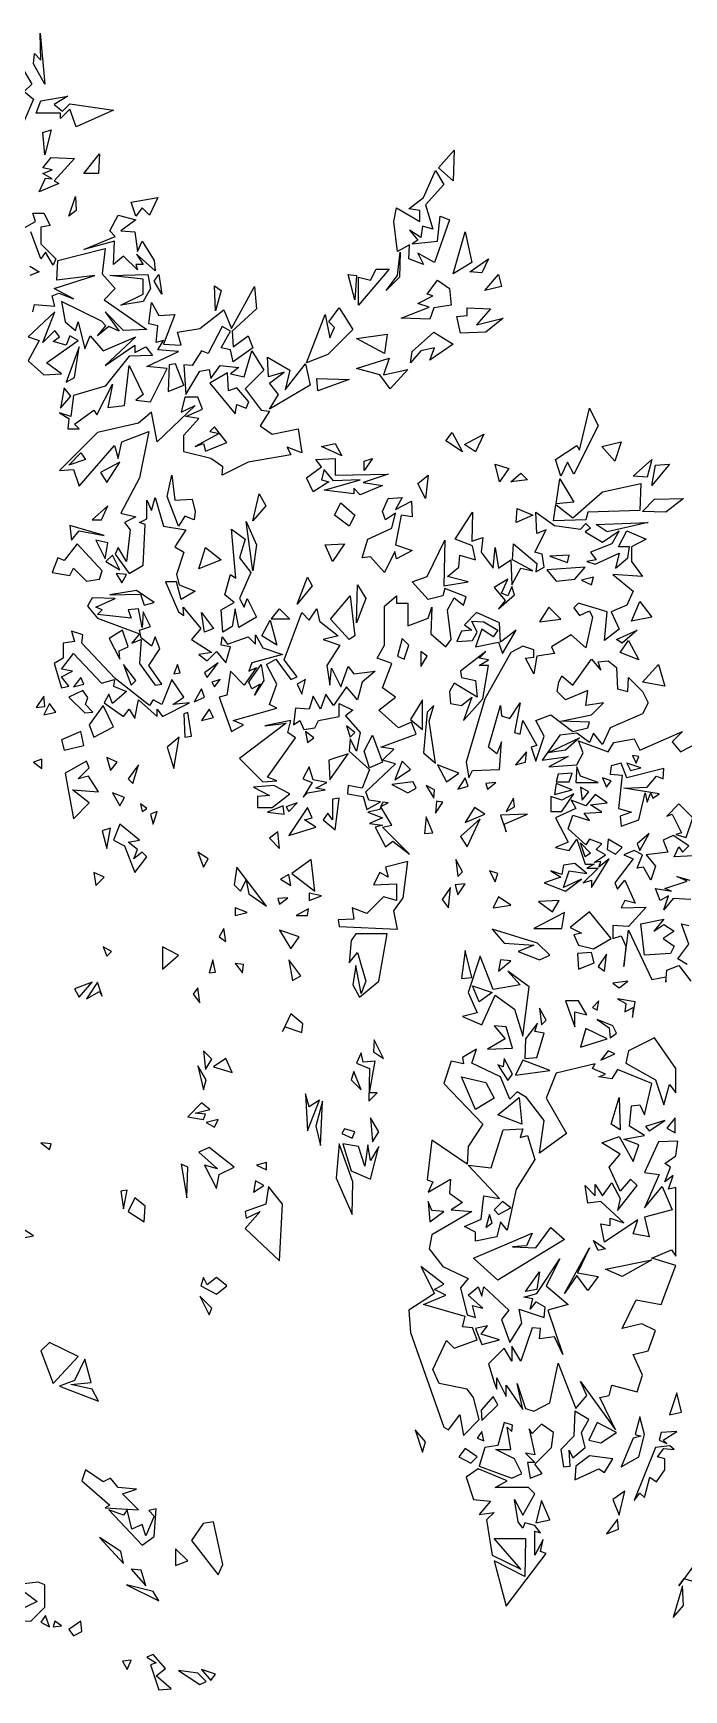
# Model space of a CAD drawing. Header units: millimetres. Extents: x -1920 to 1916, y -1858 to 1858.
# Drawn here: x -521 to 137, y 183 to 1858 of the extents above; entities that cross this region are included whole.
import ezdxf

# ---------------------------------------------------------------- set-up
doc = ezdxf.new("R2010")
doc.units = ezdxf.units.MM
doc.layers.add('ALMOND-DRAW-PROFILE', color=7, linetype='Continuous', lineweight=25)

msp = doc.modelspace()

# ---------------------------------------------------------------- linework, layer by layer
at = {"layer": 'ALMOND-DRAW-PROFILE'}
for points in [[(-509.7, 1806.2), (-521, 1826.9), (-520, 1837.2), (-513.5, 1830.6), (-514.4, 1857.8)], [(-543.5, 1738.6), (-556.6, 1761.1), (-532.2, 1768.7), (-547.3, 1772.4), (-532.2, 1798.7), (-533.2, 1824), (-522.8, 1806.2), (-530.4, 1798.7), (-521, 1791.2)], [(-477.8, 1763), (-484.4, 1780.9), (-493.7, 1771.5), (-493.7, 1777.1), (-518.2, 1777.1), (-513.5, 1789.3), (-486.2, 1794), (-500.3, 1785.6), (-491.9, 1779), (-484.4, 1786.5), (-440.2, 1779.9)], [(-509.7, 1734.9), (-511.6, 1757.4), (-503.1, 1760.2)], [(-515.3, 1697.3), (-508.8, 1711.4), (-502.2, 1710.5), (-511.6, 1716.1), (-502.2, 1719.8), (-511.6, 1721.7), (-503.1, 1732), (-479.7, 1731.1), (-500.3, 1708.6), (-495.6, 1705.8)], [(-470.3, 1716.1), (-454.3, 1735.8), (-455.3, 1716.1)], [(-96.7, 1708.6), (-111.7, 1721.7), (-95.7, 1739.6)], [(-126.7, 1624.1), (-141.7, 1629.7), (-140.8, 1643.8), (-153, 1637.2), (-156.8, 1667.3), (-153.9, 1681.4), (-130.5, 1667.3), (-130.5, 1678.5), (-141.7, 1680.4), (-126.7, 1691.7), (-114.5, 1718.9), (-106.1, 1704.8), (-124.8, 1684.2), (-117.3, 1659.8), (-127.7, 1662.6), (-129.5, 1651.3), (-140.8, 1658.8), (-132.4, 1648.5), (-138, 1644.7), (-112.6, 1647.6), (-109.8, 1672.9), (-100.4, 1669.2), (-115.5, 1626), (-132.4, 1635.4)], [(-485.3, 1672.9), (-478.7, 1692.6), (-477.8, 1678.5)], [(-417.7, 1672.9), (-422.4, 1687), (-395.2, 1691.7), (-403.6, 1673.8), (-411.1, 1681.4)], [(-415.8, 1618.5), (-429.9, 1632.5), (-440.2, 1624.1), (-439.3, 1647.6), (-470.3, 1639.1), (-438.4, 1652.3), (-444, 1657.9), (-435.6, 1673.8), (-417.7, 1669.2), (-432.7, 1657.9), (-418.7, 1657), (-415.8, 1637.2), (-411.1, 1647.6), (-398.9, 1627.9), (-398, 1617.5), (-416.8, 1634.4), (-410.2, 1624.1), (-417.7, 1624.1)], [(-96.7, 1614.7), (-84.5, 1657), (-77.9, 1626)], [(-164.3, 1597.8), (-153, 1612.8), (-150.2, 1636.3), (-151.1, 1611)], [(-79.8, 1616.6), (-61, 1629.7), (-67.6, 1615.6)], [(-432.7, 1582.8), (-410.2, 1594.1), (-410.2, 1609.1), (-444, 1612.8), (-405.5, 1613.8), (-402.7, 1599.7), (-410.2, 1586.5)], [(-391.4, 1594.1), (-398.9, 1607.2), (-394.2, 1613.8)], [(-196.2, 1588.4), (-202.8, 1613.8), (-194.3, 1612.8)], [(-192.4, 1582.8), (-192.4, 1611), (-180.2, 1608.1), (-174.6, 1619.4), (-161.5, 1619.4)], [(-149.3, 1569.7), (-121.1, 1580.9), (-132.4, 1584.7), (-117.3, 1592.2), (-123, 1594.1), (-112.6, 1608.1), (-100.4, 1599.7), (-98.6, 1582.8), (-116.4, 1580), (-120.2, 1568.7)], [(-64.8, 1597.8), (-50.7, 1613.8), (-47.9, 1601.6)], [(-337, 1577.2), (-337.9, 1602.5), (-331.4, 1597.8)], [(-510.6, 1512.4), (-492.8, 1513.3), (-507.8, 1524.6), (-475.9, 1547.1), (-484.4, 1551.8), (-488.1, 1542.4), (-501.3, 1546.2), (-494.7, 1550.9), (-499.4, 1557.4), (-511.6, 1545.2), (-499.4, 1576.2), (-526.6, 1550.9), (-515.3, 1547.1), (-526.6, 1526.5)], [(-245, 1524.6), (-226.2, 1573.4), (-221.5, 1549.9), (-216.8, 1560.3), (-222.5, 1565.9), (-212.1, 1580), (-198.1, 1558.4), (-223.4, 1533)], [(-89.2, 1554.6), (-92.9, 1571.5), (-82.6, 1572.5), (-82.6, 1580), (-59.1, 1579), (-73.2, 1563.1), (-46, 1569.7), (-63.8, 1555.6)], [(-166.1, 1534), (-194.3, 1549), (-163.3, 1553.7)], [(-139.9, 1524.6), (-138, 1535.9), (-116.4, 1555.6), (-96.7, 1543.4), (-120.2, 1527.4), (-115.5, 1539.6), (-129.5, 1536.8)], [(-488.1, 1504.9), (-479.7, 1509.6), (-475, 1540.6)], [(-282.5, 1477.7), (-273.2, 1492.7), (-282.5, 1503.9), (-267.5, 1515.2), (-283.5, 1510.5), (-284.4, 1530.2), (-261.9, 1517.1), (-266.6, 1497.4), (-245.9, 1523.7), (-241.2, 1502.1)], [(-160.5, 1498.3), (-170.8, 1512.4), (-194.3, 1519), (-161.5, 1529.3), (-167.1, 1512.4), (-142.7, 1518)], [(-384.9, 1495.5), (-368.9, 1502.1), (-377.4, 1523.7), (-383.9, 1522.7)], [(-317.3, 1473), (-315.4, 1482.4), (-306, 1478.6), (-303.2, 1485.2), (-315.4, 1499.3), (-323.8, 1496.4), (-324.8, 1514.3), (-342.6, 1503.9)], [(-233.7, 1496.4), (-234.7, 1508.6), (-201.8, 1507.7)], [(-493.7, 1478.6), (-483.4, 1490.8), (-490, 1499.3)], [(12.2, 1410.1), (6.6, 1427), (28.2, 1441.1), (31, 1436.4), (41.3, 1478.6), (49.8, 1460.8), (25.3, 1412), (18.8, 1424.2)], [(-347.3, 1435.4), (-325.7, 1443.9), (-337.9, 1459.8), (-342.6, 1455.1), (-333.2, 1453.3), (-357.6, 1440.1), (-349.2, 1442.9)], [(-209.3, 1430.7), (-230, 1440.1), (-215.9, 1442.9)], [(-87.3, 1434.5), (-104.2, 1445.7), (-97.6, 1454.2)], [(-74.2, 1434.5), (-85.4, 1442), (-65.7, 1452.3)], [(66.6, 1425.1), (53.5, 1440.1), (73.2, 1444.8)], [(-485.3, 1421.3), (-473.1, 1433.5), (-468.4, 1427)], [(-446.8, 1403.5), (-433.7, 1424.2), (-453.4, 1413.8)], [(-190.6, 1391.3), (-197.1, 1397.9), (-197.1, 1392.2), (-227.2, 1396), (-190.6, 1406.3), (-217.8, 1405.4), (-227.2, 1416.6), (-230, 1406.3), (-222.5, 1404.4), (-238.4, 1394.1), (-245, 1408.2), (-230, 1419.5), (-235.6, 1427), (-215.9, 1427.9), (-215.9, 1411), (-162.4, 1412), (-187.7, 1403.5), (-168, 1400.7)], [(-186.8, 1415.7), (-186.8, 1425.1), (-178.4, 1427.9)], [(85.4, 1410.1), (104.2, 1427), (99.5, 1409.1)], [(-374.5, 1359.4), (-385.8, 1389.4), (-381.1, 1411), (-378.3, 1385.7), (-360.5, 1386.6), (-357.6, 1374.4), (-358.6, 1366), (-368, 1369.7)], [(-124.8, 1387.5), (-132.4, 1402.6), (-122, 1411)], [(-49.8, 1404.4), (-54.4, 1422.3), (-40.4, 1417.6)], [(-38.5, 1404.4), (-28.2, 1412.9), (-21.6, 1406.3)], [(7.3, 1382), (11.3, 1407.3), (25.3, 1383.8)], [(104.2, 1400.7), (107.9, 1421.3), (122, 1422.3)], [(-299.4, 1365), (-292.9, 1392.2), (-286.3, 1380)], [(7.2, 1381.4), (24.4, 1367.8), (54.4, 1394.1), (92.9, 1402.6), (92, 1375.3), (39.4, 1373.5), (37.5, 1366), (4.7, 1365)], [(-461.8, 1366), (-452.4, 1366), (-445.9, 1380)], [(-201.8, 1359.4), (-216.8, 1370.7), (-210.3, 1382.9), (-196.2, 1370.7)], [(-166.1, 1312.5), (-180.2, 1328.4), (-188.7, 1327.5), (-183, 1346.2), (-158.6, 1357.5), (-154.9, 1372.5), (-165.2, 1366), (-168, 1374.4), (-162.4, 1387.5), (-148.3, 1388.5), (-154.9, 1376.3), (-138.9, 1384.7), (-138, 1368.8), (-149.3, 1370.7), (-154.9, 1340.6), (-138, 1335), (-153.9, 1326.5), (-155.8, 1334)], [(-32.9, 1363.1), (-31.9, 1377.2), (-16, 1370.7)], [(94.8, 1374.4), (107, 1386.6), (136.1, 1387.5), (118.3, 1373.5)], [(-482.5, 1345.3), (-475, 1354.7), (-449.6, 1350), (-484.4, 1360.3)], [(-329.5, 1252.4), (-331.4, 1274.9), (-318.2, 1282.4), (-327.6, 1289.9), (-322, 1310.6), (-316.3, 1306.8), (-321, 1356.6), (-307, 1346.2), (-312.6, 1327.5), (-301.3, 1312.5), (-312.6, 1286.2), (-307.9, 1277.7), (-305.1, 1286.2), (-295.7, 1267.4), (-313.5, 1257.1), (-317.3, 1275.8), (-320.1, 1258)], [(-299.4, 1314.3), (-306, 1364.1), (-295.7, 1340.6)], [(59.1, 1353.8), (47.9, 1361.3), (100.4, 1363.1)], [(-467.5, 1304), (-454.3, 1305.9), (-451.5, 1314.3), (-476.9, 1341.6), (-490, 1324.7), (-496.6, 1327.5), (-502.2, 1312.5), (-484.4, 1309.6), (-480.6, 1317.1)], [(-448.7, 1326.5), (-445.9, 1342.5), (-458.1, 1345.3)], [(-218.7, 1323.7), (-226.2, 1340.6), (-206.5, 1341.6)], [(-433.7, 1315.3), (-441.2, 1330.3), (-447.8, 1323.7)], [(-353.9, 1316.2), (-347.3, 1337.8), (-331.4, 1325.6)], [(18.8, 1322.8), (20.7, 1330.3), (0.9, 1329.3)], [(-431.8, 1302.1), (-427.1, 1310.6), (-437.4, 1311.5)], [(-254.4, 1280.5), (-244.1, 1307.8), (-239.4, 1299.3)], [(7.5, 1304), (26.3, 1305.9), (36.6, 1318.1), (-1.9, 1315.3)], [(43.2, 1300.2), (45.1, 1307.8), (32.9, 1304.9)], [(-409.3, 1279.6), (-398.9, 1282.4), (-416.8, 1294.6), (-444, 1289.9), (-413, 1290.9)], [(-194.3, 1261.8), (-193.4, 1300.2), (-184.9, 1286.2)], [(-50.7, 1275.8), (-34.7, 1289.9), (-37.5, 1298.4), (-41.3, 1289), (-47.9, 1291.8), (-41.3, 1305.9), (-55.4, 1297.4), (-44.1, 1284.3)], [(-398, 1198.9), (-391.4, 1199.8), (-404.6, 1218.6), (-393.3, 1235.5), (-398, 1247.7), (-401.8, 1238.3), (-412.1, 1246.7), (-414, 1254.3), (-402.7, 1258), (-410.2, 1273), (-411.1, 1257.1), (-414.9, 1275.8), (-425.2, 1274.9), (-422.4, 1266.5), (-456.2, 1270.2), (-451.5, 1274.9), (-458.1, 1277.7), (-438.4, 1286.2), (-461.8, 1287.1), (-466.5, 1278.7), (-456.2, 1266.5), (-414, 1250.5), (-421.5, 1241.1), (-412.1, 1244.9), (-414, 1220.5)], [(-280.7, 1265.5), (-272.2, 1275.8), (-261.9, 1265.5)], [(-201.8, 1244.9), (-220.6, 1265.5), (-200.9, 1289), (-196.2, 1248.6)], [(-9.4, 1262.7), (12.2, 1265.5), (0, 1277.7)], [(83.5, 1263.6), (92, 1283.4), (104.2, 1267.4)], [(-348.3, 1252.4), (-351.1, 1272.1), (-338.9, 1256.1)], [(-275, 1239.2), (-290.1, 1248.6), (-281.6, 1264.6)], [(-46.9, 1230.8), (-32.9, 1254.3), (-48.8, 1242.1), (-49.8, 1261.8), (-73.2, 1272.1), (-85.4, 1259.9), (-77.9, 1254.3), (-88.2, 1253.3), (-92.9, 1243), (-77, 1243.9), (-72.3, 1252.4), (-77.9, 1263.6), (-65.7, 1262.7), (-51.6, 1254.3), (-56.3, 1247.7), (-67.6, 1255.2), (-74.2, 1237.4), (-50.7, 1242.1)], [(-418.7, 1165.1), (-414.9, 1183.9), (-396.1, 1167), (-396.1, 1174.5), (-390.5, 1167), (-363.3, 1181), (-380.2, 1179.2), (-368.9, 1186.7), (-381.1, 1204.5), (-391.4, 1179.2), (-399.9, 1183.9), (-403.6, 1178.2), (-438.4, 1205.4), (-472.2, 1241.1), (-471.2, 1249.6), (-482.5, 1253.3), (-479.7, 1243), (-490.9, 1241.1), (-490.9, 1226.1), (-500.3, 1220.5), (-492.8, 1196.1), (-485.3, 1197.9), (-492.8, 1207.3), (-481.5, 1213), (-492.8, 1214.8), (-480.6, 1230.8), (-452.4, 1200.7), (-439.3, 1204.5), (-440.2, 1197.9), (-427.1, 1192.3), (-441.2, 1180.1), (-444.9, 1189.5), (-449.6, 1181), (-429.9, 1167), (-424.3, 1174.5)], [(-444.6, 1246), (-433.7, 1225.2), (-434.6, 1233.6), (-425.2, 1237.4), (-430.9, 1254.3)], [(-146.4, 1225.2), (-141.7, 1239.2), (-148.3, 1245.8), (-153, 1228)], [(74.2, 1241.1), (68.5, 1244.9), (89.2, 1254.3)], [(91.1, 1224.2), (72.3, 1231.7), (80.7, 1243.9)], [(-129.5, 1217.6), (-123, 1228), (-129.5, 1232.7)], [(-86.4, 1163.2), (-66.6, 1184.8), (-61, 1218.6), (-70.4, 1218.6), (-61, 1224.2), (-70.4, 1226.1), (-63.8, 1232.7), (-89.2, 1213), (-88.2, 1206.4), (-74.2, 1203.6), (-72.3, 1186.7), (-95.7, 1200.7), (-100.4, 1192.3), (-99.5, 1180.1), (-88.2, 1178.2), (-77.9, 1186.7)], [(-480.6, 1197), (-470.3, 1199.8), (-473.1, 1206.4)], [(-422.4, 1198.9), (-417.7, 1203.6), (-429.9, 1219.5)], [(-379.2, 1210.1), (-372.7, 1211.1), (-375.5, 1219.5)], [(-345.4, 1206.4), (-334.2, 1221.4), (-348.3, 1211.1)], [(-297.6, 1188.5), (-291.9, 1199.8), (-300.4, 1195.1), (-303.2, 1201.7), (-291, 1219.5), (-288.2, 1203.6)], [(117.3, 1197.9), (94.8, 1201.7), (110.8, 1219.5)], [(-469.3, 1170.7), (-460.9, 1171.6), (-468.4, 1179.2), (-466, 1186.3), (-471.2, 1193.2), (-485.3, 1186.7)], [(-358.6, 1182), (-348.3, 1186.7), (-351.1, 1195.1)], [(-337.9, 1197), (-332.3, 1204.5), (-340.7, 1201.7)], [(-249.7, 1189.5), (-245.9, 1204.5), (-254.4, 1199.8)], [(-518.2, 1176.3), (-509.7, 1177.3), (-510.6, 1187.6)], [(-510.6, 1168.8), (-498.4, 1171.6), (-505, 1180.1)], [(-460, 1146.3), (-440.2, 1156.6), (-450.6, 1178.2), (-464.7, 1158.5)], [(-351.1, 1163.2), (-338.9, 1166), (-343.6, 1174.5)], [(-127.7, 1153.8), (-127.7, 1183.9), (-139.9, 1164.1)], [(-114.5, 1120), (-121.1, 1162.3), (-116.4, 1178.2), (-123, 1171.6), (-126.7, 1130.3)], [(-368, 1146.3), (-361.4, 1147.2), (-365.1, 1171.1), (-368.9, 1169.8)], [(-289.1, 1101.2), (-275, 1102.2), (-284.4, 1105.9), (-256.3, 1145.4), (-263.8, 1151), (-261, 1163.2), (-287.2, 1157.6), (-265.6, 1160.4), (-312.6, 1124.7)], [(-200.9, 1146.3), (-196.2, 1151), (-204.6, 1157.6)], [(-490, 1133.2), (-470.3, 1137.9), (-473.1, 1151.9), (-492.8, 1143.5)], [(-379.2, 1114.4), (-373.6, 1146.3), (-385.8, 1136)], [(-244.1, 1140.7), (-237.5, 1145.4), (-245.9, 1151.9)], [(-181.2, 1115.3), (-186.8, 1132.2), (-178.4, 1148.2), (-168, 1121)], [(-0.9, 1130.3), (31, 1145.4), (16.9, 1133.2)], [(-512.5, 1114.4), (-512.5, 1123.8), (-521, 1121)], [(-443.1, 1112.5), (-436.5, 1121), (-446.8, 1125.7)], [(-221.5, 1103.1), (-202.8, 1129.4), (-222.5, 1122.8)], [(-33.8, 1118.1), (-23.5, 1121), (-22.5, 1131.3)], [(88.2, 1120), (91.1, 1126.6), (84.5, 1127.5)], [(-480.6, 1063.7), (-464.7, 1079.7), (-481.5, 1092.8), (-455.3, 1090.9), (-465.6, 1106.9), (-475.9, 1104.1), (-464.7, 1115.3), (-467.5, 1121.9), (-489.1, 1109.7)], [(-420.5, 1099.4), (-414.9, 1118.1), (-425.2, 1104.1)], [(-248.5, 1085.5), (-244.1, 1090), (-226.2, 1092.8), (-235.6, 1094.7), (-224.3, 1100.3), (-238.4, 1103.1), (-242.2, 1116.3), (-248.8, 1104.1), (-239.4, 1100.3)], [(-155.8, 1103.1), (-139.9, 1113.5), (-148.3, 1121.9)], [(-103.3, 1101.2), (-91.1, 1109.7), (-112.6, 1118.1)], [(7.5, 1101.2), (20.7, 1101.2), (23.5, 1109.7), (9.4, 1108.8)], [(27.2, 1100.3), (49.8, 1100.3), (31.9, 1106.9), (28.2, 1116.3)], [(73.2, 1056.2), (91.1, 1062.8), (97.6, 1090), (99.5, 1080.6), (103.3, 1090), (105.1, 1084.4), (111.7, 1089), (76, 1094.7), (99.5, 1095.6), (108.9, 1106.9), (115.5, 1104.1), (116.4, 1114.4), (78.8, 1105), (73.2, 1120), (62.9, 1117.2), (62, 1108.8), (74.2, 1107.8), (70.4, 1074), (83.5, 1070.3), (72.3, 1066.5)], [(82.6, 1112.5), (92.9, 1115.3), (78.8, 1120)], [(-433.7, 1076.8), (-429, 1085.3), (-441.2, 1090)], [(-294.7, 1075), (-279.7, 1075), (-261.9, 1089), (-277.9, 1097.5), (-298.5, 1095.6), (-282.5, 1087.2), (-294.7, 1086.2)], [(-142.7, 1090), (-134.2, 1094.7), (-137, 1101.2), (-158.6, 1098.4)], [(-116.4, 1084.4), (-115.5, 1092.8), (-123.9, 1097.5)], [(-92, 1093.7), (-81.7, 1096.6), (-84.5, 1105)], [(-62, 1093.7), (-53.5, 1100.3), (-63.8, 1099.4)], [(1.9, 1071.2), (13.1, 1071.2), (25.3, 1089), (13.1, 1082.5), (1.9, 1086.2)], [(5.6, 1088.1), (23.5, 1092.8), (7.5, 1099.4)], [(33.8, 1082.5), (40.4, 1090.9), (31.9, 1095.6)], [(58.2, 1095.6), (62.9, 1102.2), (54.4, 1105)], [(-411.1, 1071.2), (-406.5, 1074), (-413, 1078.7)], [(-284.4, 1070.3), (-267.5, 1068.4), (-268.5, 1076.8)], [(-262.8, 1071.2), (-254.4, 1079.7), (-265.6, 1075.9)], [(-262.8, 1046.8), (-235.6, 1055.3), (-246.9, 1062.8), (-239.4, 1064.6), (-244.1, 1075)], [(-215.9, 1052.4), (-212.1, 1084.4), (-218.7, 1083.4), (-218.7, 1062.8), (-223.4, 1069.3), (-228.1, 1062.8)], [(-169.8, 1075.7), (-170.8, 1073.1), (-183, 1070.3), (-168, 1064.6), (-181.2, 1059), (-168, 1057.1), (-175.5, 1055.3), (-165.2, 1035.5), (-157.7, 1041.2), (-140.8, 1028), (-168, 1055.3), (-158.6, 1057.1)], [(-167.9, 1080.4), (-169.7, 1076), (-162.4, 1079.7)], [(-114.5, 1069.3), (-107, 1080.6), (-113.6, 1081.5)], [(-84.5, 1059.9), (-64.8, 1068.4), (-75.1, 1075)], [(-43.2, 1071.2), (-34.7, 1075.9), (-35.7, 1084.4)], [(43.2, 994.2), (61, 1023.3), (50.7, 1014.9), (52.6, 1020.5), (46, 1019.6), (57.3, 1027.1), (47.9, 1032.7), (53.5, 1038.4), (41.3, 1043), (37.5, 1037.4), (19.7, 1053.4), (24.4, 1067.5), (41.3, 1061.8), (35.7, 1069.3), (53.5, 1070.3), (42.2, 1077.8), (59.1, 1079.7), (46.9, 1088.1), (37.5, 1076.8), (22.5, 1082.5), (27.2, 1074), (6.6, 1064.6), (19.7, 1040.2), (6.6, 1034.6), (20.7, 1031.8), (28.2, 1043), (36.6, 1017.7), (46, 1017.7), (38.5, 1013.9), (49.8, 1013.9), (34.7, 998.9), (43.2, 1001.7)], [(138.9, 1044.9), (145.5, 1064.6), (131.4, 1078.7), (119.2, 1066.5), (124.8, 1068.4), (134.2, 1049.6), (128.6, 1047.7)], [(-418.7, 1009.3), (-406.5, 1025.2), (-411.1, 1029.9), (-419.6, 1023.3), (-415.8, 1032.7), (-425.2, 1040.2), (-414, 1042.1), (-433.7, 1058.1), (-440.2, 1042.1), (-429, 1036.5)], [(-399.9, 1058.1), (-396.1, 1071.2), (-402.7, 1068.4)], [(-125.8, 1048.7), (-117.3, 1049.6), (-123.9, 1065.6)], [(-82.6, 1035.5), (-69.5, 1063.7), (-89.2, 1045.9)], [(-43.2, 1050.6), (-45.1, 1058.1), (-21.6, 1068.4), (-48.8, 1067.5)], [(-446.8, 1033.7), (-443.1, 1054.3), (-451.5, 1051.5)], [(-272.2, 1033.7), (-274.1, 1050.6), (-282.5, 1044)], [(36.6, 1025.2), (31.9, 1039.3), (42.2, 1029)], [(67.6, 1028), (74.2, 1034.6), (60.1, 1043), (59.1, 1032.7)], [(92, 1031.8), (101.4, 1048.7), (89.2, 1038.4)], [(-349.2, 1014.9), (-344.5, 1023.3), (-354.8, 1029.9)], [(-236.5, 990.5), (-240.3, 1022.4), (-260, 1008.3)], [(-92, 1005.5), (-87.3, 1010.2), (-93.9, 1022.4)], [(-458.1, 996.1), (-449.6, 1004.6), (-460, 1009.3)], [(-285.4, 975.5), (-315.4, 1014.9), (-318.2, 997.1), (-311.6, 990.5), (-306, 1001.7), (-303.2, 987.7)], [(-261, 996.1), (-262.8, 1007.4), (-271.3, 1002.7)], [(-212.1, 954.8), (-153, 952), (-156.8, 970.8), (-147.4, 983.9), (-142.7, 1020.5), (-165.2, 1014.9), (-162.4, 1004.6), (-170.8, 1009.3), (-177.4, 997.1), (-153.9, 998), (-153.9, 981.1), (-167.1, 984.9), (-184, 968), (-199, 973.6), (-197.1, 962.3), (-213.1, 961.4)], [(-54.4, 999.9), (-51.6, 1008.3), (-60.1, 1011.1)], [(16.9, 990.5), (32.9, 1002.7), (15, 994.2), (20.7, 1011.1), (38.5, 1008.3), (26.3, 1018.6), (15, 1016.8), (13.1, 1007.4), (1.9, 1011.1), (12.2, 1004.6), (-4.7, 998.9)], [(-242.2, 981.1), (-230, 985.8), (-242.2, 988.6)], [(-101.4, 973.6), (-99.5, 994.2), (-107.9, 982)], [(-92, 986.7), (-84.5, 998), (-94.8, 997.1)], [(-317.3, 966.1), (-305.1, 968.9), (-317.3, 973.6)], [(-272.2, 977.3), (-263.8, 983.9), (-274.1, 983)], [(-255.3, 966.1), (-244.1, 966.1), (-243.1, 972.6)], [(-56.3, 973.6), (-38.5, 976.4), (-50.7, 984.9)], [(3.8, 969.8), (10.5, 981.1), (-10.3, 980.2)], [(-15, 952.9), (13.1, 952.9), (16, 968.9)], [(45.1, 932.3), (62.9, 942.6), (41.3, 969.8), (21.6, 953.9), (32.9, 948.2), (25.3, 946.4), (30, 936)], [(96.7, 925.7), (92.9, 957.6), (116.4, 962.3), (106.1, 950.1), (116.4, 956.7), (126.7, 950.1), (115.5, 942.6), (126.7, 935.1), (123, 927.6)], [(-326.7, 939.8), (-328.5, 952.9), (-333.2, 944.5)], [(-261, 932.3), (-252.5, 944.5), (-272.2, 951.1)], [(-191.5, 883.5), (-171.8, 899.4), (-163.3, 947.3), (-195.2, 947.3), (-199.9, 940.7), (-201.8, 918.2), (-193.4, 928.5), (-184.9, 899.4), (-189.6, 887.2), (-195.2, 915.4), (-198.1, 895.7)], [(-9.4, 921), (0.9, 925.7), (-11.3, 937.9), (-57.3, 952), (-45.1, 937.9), (-15, 936), (-31, 929.5)], [(-446.8, 924.8), (-442.1, 929.5), (-450.6, 934.2)], [(-390.5, 911.6), (-374.5, 925.7), (-390.5, 934.2)], [(-88.2, 902.2), (-77.9, 903.2), (-84.5, 930.4)], [(-26.3, 844), (-19.7, 893.8), (-41.3, 909.8), (-29.1, 895.7), (-56.3, 891), (-69.5, 924.8), (-81.7, 888.2), (-72.3, 867.5), (-87.3, 863.8), (-67.6, 855.3), (-54.4, 885.3), (-34.7, 871.3)], [(30, 911.6), (46, 918.2), (43.2, 928.5), (29.1, 927.6)], [(56.3, 909.8), (58.2, 926.7), (49.8, 914.4)], [(-343.6, 907.9), (-337, 908.8), (-339.8, 921)], [(-309.8, 907.9), (-308.8, 916.3), (-317.3, 917.3)], [(-259.1, 900.4), (-250.6, 905.1), (-262.8, 921)], [(-50.7, 909.8), (-38.5, 920.1), (-48.8, 921)], [(-475, 883.5), (-461.8, 898.5), (-479.7, 891.9)], [(-467.5, 881.6), (-454.3, 889.1), (-451.5, 884.4), (-456.2, 898.5)], [(-352.9, 877.8), (-354.8, 892.9), (-359.5, 886.3)], [(-70.4, 878.8), (-77, 894.7), (-57.3, 888.2)], [(71.3, 892.9), (79.8, 899.4), (64.8, 897.6)], [(-7.5, 855.3), (-2.8, 860), (-9.4, 872.2)], [(26.3, 853.4), (26.3, 868.5), (38.5, 865.6), (30, 879.7), (16.9, 879.7)], [(48.8, 870.3), (50.7, 879.7), (44.1, 873.1)], [(84.5, 862.8), (87.3, 878.8), (69.5, 881.6), (77.9, 876.9), (77, 868.5), (85.4, 873.1)], [(-266.6, 853.4), (-249.7, 847.8), (-248.8, 856.3), (-261, 866.6), (-269.4, 848.7)], [(-62, 830.9), (-36.6, 831.8), (-43.2, 853.4), (-55.4, 854.4), (-44.1, 841.2)], [(-24.4, 821.5), (-12.2, 822.5), (-4.7, 846.9), (-14.1, 848.7), (-11.3, 857.2), (-23.5, 841.2)], [(62, 842.2), (68.5, 846.9), (64.8, 854.4), (48.8, 860.9), (61, 852.5)], [(-167.1, 821.5), (-176.5, 840.3), (-177.4, 828.1)], [(31.9, 832.8), (59.1, 841.2), (37.5, 851.6)], [(116.4, 774.6), (122, 795.2), (128.6, 786.8), (128.6, 811.2), (107, 842.2), (80.7, 829), (77.9, 816.8), (107.9, 799.9)], [(-347.3, 810.3), (-340.7, 820.6), (-349.2, 829)], [(-338.9, 813.1), (-320.1, 807.4), (-326.7, 821.5)], [(-182.1, 778.3), (-173.7, 786.8), (-181.2, 786.8), (-175.5, 818.7), (-187.7, 817.8), (-189.6, 827.2), (-194.3, 816.8), (-181.2, 811.2)], [(67.6, 446), (51.6, 478.9), (61, 480.8), (63.8, 491.1), (89.2, 484.5), (94.8, 501.4), (85.4, 522.1), (100.4, 525.8), (107.9, 546.5), (93.9, 553.1), (74.2, 548.4), (88.2, 577.5), (113.6, 572.8), (128.6, 612.2), (104.2, 619.7), (123.9, 628.1), (128.6, 621.6), (128.6, 691), (121.1, 689.2), (125.8, 703.2), (117.3, 696.7), (123, 711.7), (117.3, 715.4), (128.6, 723), (130.5, 738), (110.8, 737), (96.7, 706.1), (111.7, 704.2), (96.7, 670.4), (114.5, 692), (124.8, 668.5), (96.7, 661), (101.4, 641.3), (85.4, 644.1), (90.1, 658.2), (56.3, 635.7), (52.6, 654.4), (62, 652.6), (62, 660.1), (76, 655.4), (52.6, 677), (39.4, 675.1), (36.6, 692.9), (46.9, 682.6), (46.9, 693.9), (54.4, 682.6), (63.8, 695.7), (72.3, 679.8), (69.5, 667.6), (89.2, 692.9), (82.6, 699.5), (72.3, 687.3), (61, 711.7), (72.3, 724.8), (53.5, 736.1), (71.3, 742.7), (85.4, 717.3), (91.1, 734.2), (76, 739.9), (96.7, 743.6), (81.7, 753), (83.5, 773.6), (92, 774.6), (96.7, 764.3), (104.2, 796.2), (69.5, 810.3), (63.8, 800.9), (50.7, 802.7), (57.3, 805.6), (44.1, 811.2), (46.9, 815.9), (7.5, 806.5), (-2.8, 781.2), (17.8, 745.5), (-9.4, 725.8), (-4.7, 758.6), (-22.5, 782.1), (-31.9, 787.7), (-39.4, 780.2), (-48.8, 802.7), (-77.9, 816.8), (-73.2, 830.9), (-87.3, 822.5), (-86.4, 815.9), (-98.6, 818.7), (-106.1, 796.2), (-66.6, 754.9), (-81.7, 732.3), (-82.6, 714.5), (-118.3, 738.9), (-123, 698.6), (-117.3, 696.7), (-122, 686.3), (-99.5, 699.5), (-100.4, 685.4), (-87.3, 676), (-98.6, 668.5), (-77.9, 666.6), (-118.3, 643.2), (-121.1, 629.1), (-107, 611.3), (-81.7, 599), (-89.2, 589.7), (-82.6, 562.4), (-74.2, 559.6), (-77, 571.8), (-66.6, 569), (-81.7, 582.2), (-71.3, 590.6), (-67.6, 581.2), (-65.7, 590.6), (-40.4, 567.1), (-47.9, 557.7), (-39.4, 534.3), (-27.2, 554), (-30, 568.1), (-4.7, 559.6), (-3.8, 570), (-13.1, 575.6), (-18.8, 568.1), (-16, 578.4), (-25.3, 580.3), (-12.2, 584), (11.3, 618.8), (-2.8, 591.5), (19.7, 572.8), (-0.9, 567.1), (14.1, 522.1), (5.6, 539.9), (-9.4, 538), (-8.4, 548.4), (-16.9, 549.3), (-28.2, 515.5), (-37.5, 530.5), (-37.5, 515.5), (-45.1, 528.6), (-61, 512.7), (-55.4, 493.9), (-52.6, 487.3), (-52.6, 498.6), (-43.2, 479.8), (-43.2, 491.1), (-26.3, 466.7), (-31.9, 493), (-23.5, 467.6), (-15, 464.8), (0.9, 473.3), (9.4, 513.6), (27.2, 467.6), (38.5, 480.8), (31.9, 494.9)], [(-41.3, 799), (-36.6, 805.6), (-45.1, 821.5), (-46, 813.1), (-51.6, 814.9)], [(52.6, 819.6), (66.6, 826.2), (60.1, 829)], [(-349.2, 789.6), (-346.4, 799.9), (-354.8, 814)], [(-189.6, 789.6), (-197.1, 808.4), (-199.9, 799.9)], [(-33.8, 804.6), (0.9, 809.3), (-26.3, 819.6)], [(-74.2, 769.9), (-88.2, 802.7), (-63.8, 797.1), (-55.4, 781.2)], [(-349.2, 759.6), (-347.3, 765.2), (-357.6, 766.1), (-342.6, 769.9), (-351.1, 776.5), (-365.1, 762.4)], [(-244.1, 748.3), (-231.9, 779.3), (-242.2, 772.7), (-245.9, 785.8)], [(-230.9, 733.3), (-229, 778.3), (-235.6, 753)], [(-27.2, 754.9), (-51.6, 764.3), (-30, 782.1)], [(72.3, 749.2), (62.9, 754.9), (71.3, 782.1)], [(-337.9, 752.1), (-334.2, 759.6), (-346.4, 756.7)], [(-178.4, 737), (-171.8, 747.4), (-180.2, 761.4)], [(97.9, 752.7), (101.4, 748.3), (117.3, 758.6)], [(127.7, 746.4), (127.7, 761.4), (119.2, 751.1)], [(-199, 740.8), (-196.2, 747.4), (-206.5, 750.2), (-209.3, 745.5)], [(-74.2, 636.6), (-74.2, 646), (-85.4, 651.6), (-68.5, 659.1), (-65.7, 682.6), (-49.8, 679.8), (-81.7, 713.6), (-58.2, 710.8), (-46, 749.2), (-26.3, 750.2), (-29.1, 741.7), (-21.6, 743.6), (-14.1, 719.2), (-32.9, 689.2), (-42.2, 647.9), (-48.8, 656.3), (-52.6, 641.3)], [(-505, 729.5), (-503.1, 735.2), (-513.5, 736.1)], [(-336.1, 690.1), (-333.2, 704.2), (-318.2, 711.7), (-343.6, 731.4), (-353.9, 726.7), (-335.1, 709.8), (-348.3, 713.6)], [(-199, 663.8), (-198.1, 696.7), (-212.1, 735.2), (-215, 700.4)], [(-180.2, 699.5), (-171.8, 732.3), (-180.2, 718.3), (-183, 734.2), (-185.9, 712.6), (-192.4, 732.3), (-208.4, 735.2), (-199.9, 707.9)], [(-366.1, 680.7), (-365.1, 711.7), (-371.7, 714.5)], [(-285.4, 708.9), (-285.4, 716.4), (-295.7, 713.6)], [(-429.9, 669.5), (-426.2, 688.2), (-432.7, 687.3)], [(-272.2, 616.9), (-269.4, 674.1), (-283.5, 692), (-286.3, 674.1), (-307, 666.6), (-306, 660.1), (-291.9, 666.6), (-307, 649.7)], [(-298.5, 686.3), (-288.2, 692.9), (-296.6, 697.6)], [(-409.3, 656.3), (-408.3, 672.3), (-418.7, 680.7), (-425.2, 666.6)], [(-120.2, 656.3), (-106.1, 666.6), (-118.3, 667.6), (-122, 677)], [(-50.7, 663.8), (-38.5, 670.4), (-46.9, 677), (-55.4, 668.5)], [(-535.1, 639.4), (-521, 642.2), (-551.9, 661.9), (-532.2, 646), (-539.7, 646)], [(-63.8, 650.7), (-57.3, 655.4), (-60.1, 663.8)], [(-51.6, 597.2), (-76, 619.7), (-16.9, 645), (-22.5, 631.9), (-36.6, 631), (-13.1, 630), (1.9, 650.7), (16, 638.5)], [(49.8, 627.2), (45.1, 637.5), (57.3, 629.1)], [(16, 584), (41.3, 630), (29.1, 604.7), (49.8, 600.9), (39.4, 586.8), (28.2, 601.9)], [(-86.4, 440.4), (-70.4, 456.4), (-76, 478.9), (-82.6, 487.3), (-110.8, 493), (-117.3, 507.1), (-103.3, 536.2), (-95.7, 528.6), (-72.3, 537.1), (-77, 549.3), (-87.3, 550.2), (-84.5, 560.6), (-126.7, 572.8), (-104.2, 582.2), (-115.5, 587.8), (-106.1, 593.4), (-129.5, 611.3), (-115.5, 584), (-141.7, 567.1), (-139.9, 544.6), (-106.1, 448.9), (-101.4, 446), (-90.1, 461.1)], [(-23.5, 585.9), (-9.4, 605.6), (-12.2, 587.8)], [(74.2, 600.9), (57.3, 608.4), (104.2, 617.8)], [(-336.1, 583.1), (-325.7, 591.5), (-336.1, 600), (-345.4, 592.5), (-349.2, 600), (-352, 591.5)], [(-343.6, 562.4), (-340.7, 569), (-352.9, 581.2)], [(-67.6, 532.4), (-49.8, 537.1), (-68.5, 542.7), (-62, 551.2), (-74.2, 548.4)], [(-501.3, 493), (-475.9, 520.2), (-505, 534.3), (-513.5, 525.8)], [(-494.7, 490.2), (-455.3, 475.1), (-461.8, 487.3), (-483.4, 492), (-462.8, 493.9), (-469.3, 517.4), (-479.7, 495.8)], [(-67.6, 455.4), (-51.6, 471.4), (-56.3, 479.8), (-68.5, 465.8)], [(122, 461.1), (134.2, 463.9), (129.5, 483.6)], [(-37.5, 397.2), (-27.2, 401.9), (-34.7, 416.9), (-53.5, 426.3), (-38.5, 426.3), (-42.2, 448.9), (-37.5, 444.2), (-36.6, 450.7), (-45.1, 453.6), (-51.6, 430.1), (-64.8, 428.2), (-70.4, 409.4)], [(15, 408.5), (21.6, 409.4), (20.7, 425.4), (24.4, 417.9), (36.6, 428.2), (32.9, 443.2), (40.4, 456.4), (26.3, 464.8), (25.3, 439.5), (12.2, 426.3)], [(52.6, 432.9), (68.5, 443.2), (48.8, 453.6), (40.4, 435.7)], [(73.2, 408.5), (91.1, 418.8), (96.7, 441.4), (92, 459.2), (87.3, 441.4), (92.9, 439.5), (85.4, 437.6)], [(-127.7, 423.5), (-124.8, 433.8), (-135.2, 446)], [(-65.7, 434.8), (-67.6, 444.2), (-72.3, 437.6)], [(-18.8, 397.2), (-6.6, 401.9), (-14.1, 411.3), (2.8, 428.2), (4.7, 443.2), (-7.5, 451.7), (-16.9, 442.3), (-19.7, 447), (-14.1, 420.7), (-23.5, 422.6), (-14.1, 413.2), (-21.6, 413.2)], [(119.4, 432.4), (115.5, 435.7), (129.5, 444.2), (113.6, 443.2), (111.7, 435.7)], [(-78.8, 412.3), (-72.3, 418.8), (-84.5, 427.3), (-91.1, 418.8)], [(26.3, 395.4), (50.7, 406.6), (56.3, 402.9), (64.8, 416.9), (41.3, 419.8), (27.2, 409.4)], [(86.4, 374.7), (92, 382.2), (96.7, 377.5), (102.3, 398.2), (108.9, 393.5), (117.3, 405.7), (117.3, 416.9), (109.8, 418.8), (116.4, 427.3), (126.7, 426.3), (122.5, 429.8), (107.9, 428.2)], [(-414.9, 365.3), (-430.9, 381.3), (-416.8, 386), (-435.6, 387.8), (-443.1, 397.2), (-450.6, 393.5), (-468.4, 405.7), (-472.2, 394.4), (-444, 370), (-448.7, 367.2)], [(-43.2, 267.7), (-2.8, 321.2), (-8.4, 323.1), (-5.6, 335.3), (-14.1, 319.3), (-14.1, 343.7), (-8.4, 341.8), (-14.1, 349.4), (-24.4, 352.2), (-26.3, 346.5), (-31, 353.1), (-34.7, 375.6), (-26.3, 359.7), (-14.1, 381.3), (-20.7, 387.8), (-54.4, 387.8), (-42.2, 394.4), (-71.3, 406.6), (-83.5, 398.2), (-76, 375.6), (-59.1, 373.8), (-70.4, 360.6), (-55.4, 362.5), (-62.9, 355), (-57.3, 319.3), (-28.2, 305.2), (-55.4, 336.2), (-23.5, 336.2), (-24.4, 297.7), (-55.4, 313.7)], [(-13.1, 352.2), (0.9, 355), (-7.5, 374.7)], [(71.3, 359.7), (77, 384.1), (64.8, 375.6)], [(-411.1, 329.6), (-398.9, 338.1), (-397.1, 366.3), (-404.6, 364.4), (-398.9, 358.7), (-407.4, 339), (-411.1, 350.3), (-421.5, 345.6), (-426.2, 365.3), (-429.9, 359.7), (-444.9, 365.3)], [(-349.4, 351.4), (-361.4, 334.3), (-334.2, 299.6), (-329.5, 309.9), (-338.9, 353.1)], [(58.2, 340.9), (70.4, 345.6), (69.5, 355.9)], [(-429.9, 310.9), (-432.7, 323.1), (-454.3, 337.2)], [(-377.4, 309), (-365.1, 313.7), (-377.4, 325.9)], [(131.4, 288.3), (137, 295.9), (148.3, 292.1), (159.6, 309), (163.3, 299.6), (173.7, 302.4), (163.3, 331.5)], [(-407.4, 288.3), (-412.1, 304.3), (-422.4, 305.2)], [(-523.8, 252.7), (-509.7, 266.8), (-509.7, 289.3), (-516.3, 292.1), (-539.7, 289.3), (-517.2, 272.4), (-538.8, 262.1), (-557.6, 263.9), (-563.2, 279), (-582.9, 270.5), (-580.1, 262.1), (-581, 270.5), (-571.7, 272.4), (-568.8, 254.6)], [(-394.2, 273.3), (-399.9, 282.7), (-427.1, 289.3)], [(125.8, 256.4), (136.1, 268.6), (135.2, 288.3)], [(-505, 247), (-508.8, 258.3), (-513.5, 251.7)], [(-501.3, 247), (-492.8, 248), (-499.4, 252.7)], [(-480.6, 237.7), (-472.2, 242.3), (-473.1, 252.7), (-485.3, 244.2)], [(-394.2, 183.2), (-382, 184.1), (-397.1, 197.3), (-387.7, 204.8), (-399.9, 218.9), (-406.5, 216.1), (-397.1, 210.4), (-402.7, 208.6)], [(-426.2, 203.9), (-422.4, 213.2), (-430.9, 212.3)], [(-352.9, 188.8), (-346.4, 191.7), (-354.8, 200.1), (-374.5, 202.9)], [(-341.7, 192.6), (-337, 199.2), (-351.1, 203.9)]]:
    msp.add_lwpolyline(points, close=True, dxfattribs=at)
for points in [[(-536, 1657.9), (-519.1, 1667.3), (-521.9, 1675.7), (-510.6, 1675.7), (-504.1, 1663.5), (-513.5, 1661.6), (-513.5, 1644.7), (-498.4, 1629.7), (-501.3, 1623.2), (-508.8, 1636.3), (-513.5, 1629.7), (-523.8, 1657)], [(-521.9, 1576.2), (-520, 1583.7), (-499.4, 1581.9), (-502.2, 1592.2), (-495.6, 1595), (-480.6, 1589.4), (-500.3, 1599.7), (-459, 1612.8), (-497.5, 1608.1), (-496.6, 1627.9), (-448.7, 1640.1), (-451.5, 1614.7), (-438.4, 1599.7), (-449.6, 1588.4), (-406.5, 1558.4), (-429.9, 1557.4), (-448.7, 1576.2), (-434.6, 1556.5), (-444.9, 1561.2), (-456.2, 1551.8), (-447.8, 1562.1), (-452.4, 1566.8), (-492.8, 1586.5), (-489.1, 1565.9), (-478.7, 1557.4), (-475.9, 1565.9), (-469.3, 1538.7), (-463.7, 1551.8), (-450.6, 1536.8), (-417.7, 1550.9), (-448.7, 1521.8), (-418.7, 1542.4), (-418.7, 1534.9), (-407.4, 1540.6), (-400.8, 1532.1), (-424.3, 1531.2), (-448.7, 1501.1), (-480.6, 1491.7), (-483.4, 1470.2), (-494.7, 1473.9), (-485.3, 1468.3), (-486.2, 1457.9), (-475, 1457.9), (-479.7, 1462.6), (-460, 1476.7), (-457.1, 1472), (-441.2, 1503), (-445.9, 1479.5), (-429, 1481.4), (-424.3, 1521.8), (-410.2, 1492.7), (-417.7, 1487), (-402.7, 1485.2), (-385.8, 1519), (-406.5, 1520.8), (-374.5, 1535.9), (-395.2, 1537.7), (-389.6, 1547.1), (-397.1, 1545.2), (-395.2, 1562.1), (-404.6, 1564), (-401.8, 1585.6), (-394.2, 1572.5), (-378.3, 1573.4), (-389.6, 1543.4), (-371.7, 1542.4), (-375.5, 1555.6), (-352.9, 1559.3), (-328.5, 1578.1), (-321, 1559.3), (-297.6, 1601.6), (-295.7, 1579), (-320.1, 1556.5), (-319.2, 1540.6), (-304.1, 1551.8), (-299.4, 1539.6), (-319.2, 1525.5), (-322, 1537.7), (-331.4, 1539.6), (-322, 1556.5), (-330.4, 1561.2), (-344.5, 1534), (-351.1, 1536.8), (-360.5, 1521.8), (-368.9, 1522.7), (-367, 1492.7), (-352.9, 1516.1), (-343.6, 1518), (-341.7, 1508.6), (-332.3, 1521.8), (-313.5, 1519.9), (-322, 1513.3), (-307.9, 1510.5), (-300.4, 1536.8), (-288.2, 1517.1), (-307, 1498.3), (-291, 1476.7), (-282.5, 1475.8), (-291.9, 1460.8), (-279.7, 1452.3), (-253.4, 1457.9), (-249.7, 1433.5), (-264.7, 1439.2), (-261, 1431.7), (-304.1, 1424.2), (-330.4, 1411), (-329.5, 1419.5), (-341.7, 1427.9), (-368.9, 1434.5), (-368.9, 1451.4), (-353.9, 1468.3), (-367, 1470.2), (-350.1, 1477.7), (-354.8, 1489.9), (-368, 1489.9), (-371.7, 1474.8), (-357.6, 1481.4), (-396.1, 1444.8), (-401.8, 1474.8), (-414.9, 1463.6), (-456.2, 1454.2), (-494.7, 1415.7), (-480.6, 1416.6), (-475, 1399.8), (-439.3, 1441.1), (-435.6, 1427.9), (-431.8, 1444.8), (-404.6, 1455.1), (-414, 1408.2), (-432.7, 1372.5), (-417.7, 1368.8), (-429, 1363.1), (-423.3, 1355.6), (-427.1, 1323.7), (-435.6, 1337.8), (-438.4, 1331.2), (-424.3, 1311.5), (-410.2, 1320), (-408.3, 1361.3), (-414, 1363.1), (-406.5, 1366.9), (-406.5, 1385.7), (-401.8, 1375.3), (-398, 1388.5), (-389.6, 1359.4), (-367, 1355.6), (-378.3, 1338.7), (-368.9, 1333.1), (-376.4, 1310.6), (-373.6, 1300.2), (-357.6, 1293.7), (-371.7, 1285.2), (-376.4, 1303.1), (-387.7, 1303.1), (-374.5, 1273), (-368.9, 1269.3), (-369.8, 1277.7), (-352, 1256.1), (-361.4, 1244.9), (-340.7, 1231.7), (-353.9, 1229.8), (-345.4, 1223.3), (-336.1, 1232.7), (-326.7, 1221.4), (-322, 1237.4), (-331.4, 1239.2), (-330.4, 1247.7), (-324.8, 1240.2), (-304.1, 1247.7), (-296.6, 1240.2), (-296.6, 1249.6), (-289.1, 1236.4), (-269.4, 1229.8), (-300.4, 1221.4), (-303.2, 1213), (-295.7, 1216.7), (-307.9, 1198.9), (-322, 1213), (-325.7, 1188.5), (-333.2, 1186.7), (-321, 1151.9), (-308.8, 1158.5), (-319.2, 1163.2), (-275, 1175.4), (-282.5, 1179.2), (-275, 1199.8), (-285.4, 1219.5), (-276, 1225.2), (-261, 1204.5), (-254.4, 1207.3), (-267.5, 1224.2), (-249.7, 1272.1), (-242.2, 1264.6), (-234.7, 1275.8), (-231.9, 1263.6), (-213.1, 1248.6), (-228.1, 1244.9), (-211.2, 1239.2), (-224.3, 1218.6), (-221.5, 1198.9), (-219.7, 1215.8), (-210.3, 1197), (-202.8, 1217.6), (-197.1, 1210.1), (-175.5, 1213), (-188.7, 1201.7), (-193.4, 1183.9), (-204.6, 1197), (-217.8, 1178.2), (-225.3, 1189.5), (-230.9, 1174.5), (-238.4, 1187.6), (-242.2, 1174.5), (-256.3, 1175.4), (-258.1, 1158.5), (-251.6, 1163.2), (-247.8, 1153.8), (-236.5, 1155.7), (-232.8, 1163.2), (-212.1, 1167), (-212.1, 1180.1), (-198.1, 1173.5), (-205.6, 1167.9), (-190.6, 1151), (-194.3, 1132.2), (-200.9, 1144.4), (-201.8, 1132.2), (-181.2, 1113.5), (-188.7, 1094.7), (-202.8, 1097.5), (-203.7, 1089), (-187.7, 1086.2), (-184, 1073.1), (-170.2, 1080.8), (-182.1, 1082.5), (-184.9, 1090.9), (-154.9, 1119.1), (-168, 1122.8), (-156.8, 1134.1), (-169.9, 1136), (-134.2, 1149.1), (-138.9, 1161.3), (-152.1, 1155.7), (-171.8, 1173.5), (-154.9, 1186.7), (-168, 1196.1), (-158.6, 1220.5), (-173.7, 1226.1), (-166.1, 1239.2), (-166.1, 1278.7), (-153.9, 1289), (-153.9, 1281.5), (-142.7, 1281.5), (-142.7, 1258.9), (-122, 1266.5), (-118.3, 1277.7), (-119.2, 1250.5), (-104.2, 1237.4), (-98.6, 1244.9), (-102.3, 1274.9), (-95.7, 1287.1), (-86.4, 1279.6), (-83.5, 1288), (-105.1, 1296.5), (-107, 1289), (-122, 1285.2), (-138, 1303.1), (-123, 1308.7), (-105.1, 1345.3), (-106.1, 1299.3), (-81.7, 1303.1), (-102.3, 1308.7), (-91.1, 1318.1), (-90.1, 1330.3), (-74.2, 1325.6), (-77, 1339.7), (-94.8, 1346.2), (-77, 1373.5), (-77.9, 1344.4), (-66.6, 1348.1), (-68.5, 1333.1), (-56.3, 1317.1), (-54.4, 1337.8), (-50.7, 1317.1), (-38.5, 1325.6), (-37.5, 1300.2), (-28.2, 1317.1), (-16, 1314.3), (-36.6, 1325.6), (-35.7, 1341.6), (-12.2, 1321.8), (-13.1, 1313.4), (-4.7, 1318.1), (-6.6, 1331.2), (-14.1, 1333.1), (-2.8, 1355.6), (-12.2, 1351.9), (-13.1, 1373.5), (5.6, 1360.3), (31.9, 1356.6), (37.5, 1362.2), (42.2, 1357.5), (36.6, 1353.8), (54.4, 1343.4), (71.3, 1354.7), (63.8, 1341.6), (42.2, 1333.1), (47.9, 1325.6), (38.5, 1323.7), (46.9, 1320.9), (71.3, 1332.2), (67.6, 1317.1), (79.8, 1327.5), (81.7, 1338.7), (70.4, 1338.7), (78.8, 1354.7), (98.6, 1346.2), (83.5, 1338.7), (83.5, 1323.7), (94.8, 1308.7), (64.8, 1310.6), (85.4, 1293.7), (78.8, 1279.6), (62.9, 1273), (71.3, 1255.2), (56.3, 1243.9), (59.1, 1273), (30, 1281.5), (25.3, 1276.8), (31, 1269.3), (41.3, 1274), (44.1, 1267.4), (37.5, 1236.4), (22.5, 1249.6), (2.8, 1237.4), (5.6, 1230.8), (-12.2, 1228), (-15, 1210.1), (-23.5, 1226.1), (-15, 1227), (-15, 1234.5), (-26.3, 1238.3), (-38.5, 1231.7), (-64.8, 1184.8), (-83.5, 1121), (-80.7, 1105), (-77, 1112.5), (-49.8, 1113.5), (-47.9, 1141.6), (-52.6, 1129.4), (-61, 1136), (-48.8, 1178.2), (-47.9, 1167.9), (-39.4, 1165.1), (-29.1, 1181), (-34.7, 1151), (-29.1, 1149.1), (-26.3, 1163.2), (-12.2, 1137.9), (-17.8, 1136), (-13.1, 1121.9), (-4.7, 1147.2), (-13.1, 1163.2), (1.9, 1168.8), (24.4, 1151.9), (39.4, 1155.7), (41.3, 1161.3), (12.2, 1162.3), (43.2, 1168.8), (55.4, 1181), (37.5, 1178.2), (39.4, 1193.2), (16.9, 1183.9), (8.4, 1192.3), (10.3, 1201.7), (13.1, 1208.3), (24.4, 1198.9), (43.2, 1225.2), (52.6, 1213.9), (49.8, 1222.3), (60.1, 1223.3), (68.5, 1216.7), (69.5, 1195.1), (79.8, 1192.3), (80.7, 1206.4), (94.8, 1192.3), (100.4, 1181), (94.8, 1169.8), (62, 1155.7), (54.4, 1138.8), (45.1, 1150.1), (41.3, 1140.7), (28.2, 1150.1), (11.3, 1148.2), (-6.6, 1122.8), (19.7, 1126.6), (0, 1116.3), (28.2, 1118.1), (34.7, 1130.3), (30, 1142.6), (60.1, 1131.3), (65.7, 1140.7), (86.4, 1144.4), (92, 1133.2), (135.2, 1151.9), (124.8, 1141.6), (133.3, 1131.3), (172.7, 1151.9)], [(-524.7, 1622.2), (-515.3, 1616.6), (-524.7, 1612.8)], [(146.4, 1026.2), (126.7, 1025.2), (131.4, 1035.5), (135.2, 1029.9), (141.7, 1036.5), (125.8, 1046.8), (115.5, 1042.1), (120.2, 1029.9), (98.6, 1027.1), (107.9, 1015.8), (103.3, 1001.7), (95.7, 1014.9), (89.2, 1013.9), (94.8, 1027.1), (86.4, 1031.8), (76, 1027.1), (85.4, 1023.3), (66.6, 998.9), (69.5, 992.4), (77, 1001.7), (87.3, 978.3), (77, 981.1), (73.2, 973.6), (98.6, 974.5), (80.7, 954.8), (64.8, 955.8), (64.8, 942.6), (73.2, 945.4), (77.9, 935.1), (76, 914.4), (80.7, 951.1), (104.2, 901.3), (118.3, 904.1), (118.3, 898.5), (119.2, 910.7), (131.4, 915.4), (143.6, 899.4)], [(143.6, 982), (125.8, 983), (116.4, 971.7), (121.1, 985.8), (112.6, 981.1), (107.9, 993.3), (123.9, 990.5), (117.3, 993.3), (139.9, 1000.8), (129.5, 1005.5), (142.7, 1001.7)], [(139.9, 916.3), (130.5, 922), (141.7, 937), (134.2, 957.6), (141.7, 955.8)]]:
    msp.add_lwpolyline(points, dxfattribs=at)

doc.saveas('drawing.dxf')
